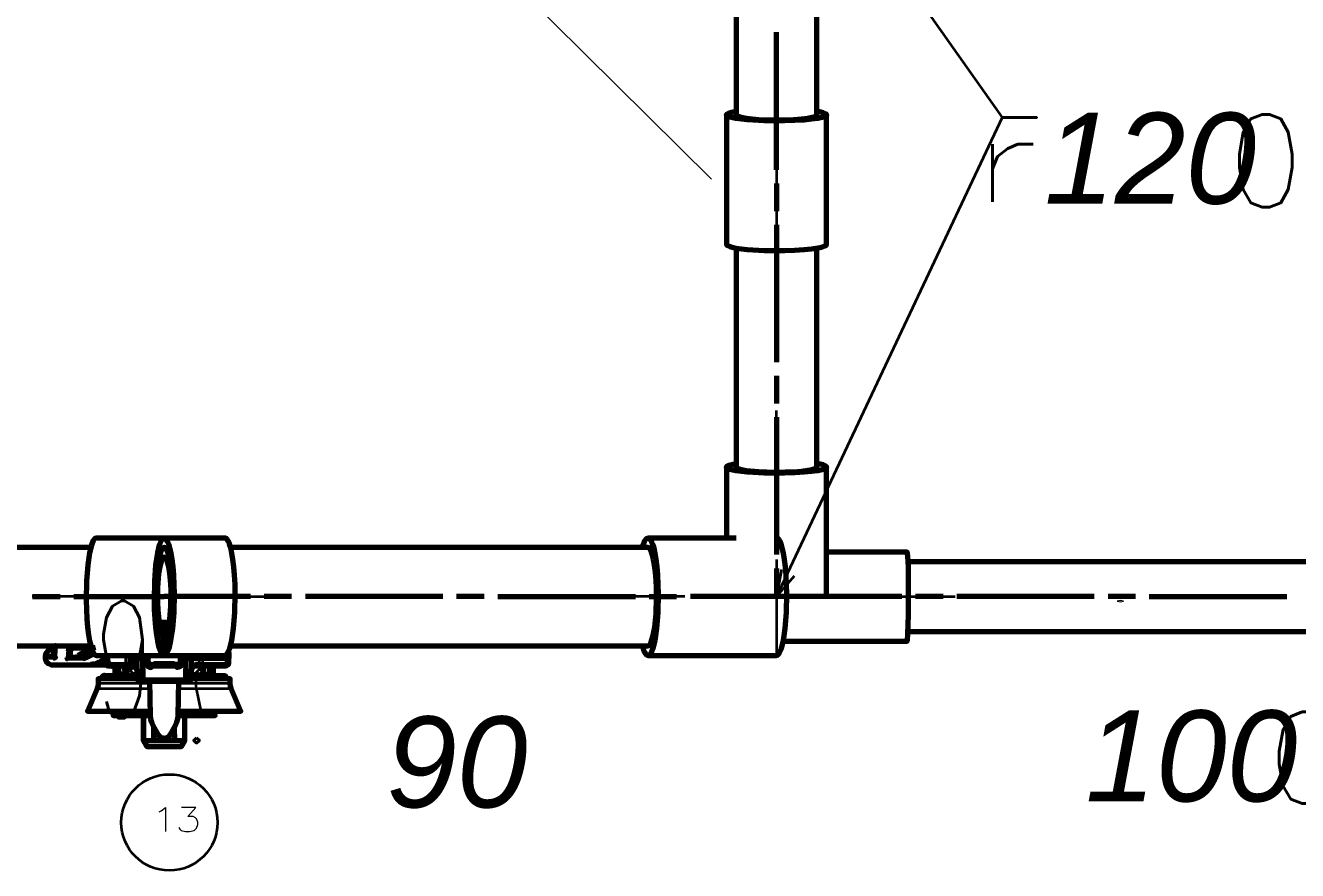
# Model space of a CAD drawing. Extents: x 0 to 174, y 0 to 33.
# Drawn here: x 44.47 to 48.113, y 8.134 to 10.555 of the extents above; entities that cross this region are included whole.
import ezdxf
from ezdxf.enums import TextEntityAlignment as Align

# ---------------------------------------------------------------- set-up
doc = ezdxf.new("R2010")
doc.units = 0
doc.layers.add('PDF2_문자', color=7, linetype='Continuous')
doc.layers.add('PDF2_형상', color=157, linetype='Continuous', true_color=0x405f80)
doc.layers.add('YOLO_TEXT', color=3, linetype='Continuous', true_color=0x008230)
doc.styles.add('OCR_LATIN', font='txt.shx')
doc.styles.add('PDF LucidaHandwriting Italic', font='ariali.ttf')

msp = doc.modelspace()

# ---------------------------------------------------------------- linework, layer by layer
at = {"layer": 'PDF2_형상', "color": 18, "lineweight": 35, "true_color": 0x260000}
for points in [[(46.6208, 13.4225), (47.2274, 12.4829), (47.3257, 12.4829), (47.2274, 12.4829), (46.6208, 11.2068), (47.2671, 10.2914), (47.3656, 10.2914), (47.2671, 10.2914), (46.6208, 8.9185)], [(46.6208, 10.1414), (46.6208, 10.5351)], [(46.6208, 10.1918), (46.6208, 10.4613)], [(46.6208, 10.1524), (46.6208, 10.0736)], [(46.6208, 10.1019), (46.6208, 10.0233)], [(46.6208, 10.0343), (46.6208, 9.7647)], [(46.6208, 9.9839), (46.6208, 9.5901)], [(46.6208, 9.5508), (46.6208, 9.4721)], [(46.6208, 9.1828), (46.6208, 9.4522)], [(46.6208, 9.4328), (46.6208, 9.039)], [(46.6208, 9.1433), (46.6208, 9.0646)], [(46.6208, 9.0253), (46.6208, 8.7557)], [(46.6208, 8.9996), (46.6208, 8.921)], [(46.6347, 8.996), (46.6208, 8.9185), (46.6717, 8.9786)], [(44.6913, 8.9185), (44.489, 8.9185)], [(44.4903, 8.9185), (44.569, 8.9185)], [(44.6083, 8.9185), (45.0021, 8.9185)], [(44.8754, 8.9185), (44.6826, 8.9185)], [(45.114, 8.9185), (44.6919, 8.9185)], [(44.7307, 8.9185), (44.8093, 8.9185)], [(44.8488, 8.9185), (45.051, 8.9185)], [(44.9935, 8.9185), (44.9147, 8.9185)], [(45.0283, 8.9185), (45.0418, 8.9185)], [(45.0329, 8.9185), (45.2257, 8.9185)], [(45.2321, 8.9185), (45.1535, 8.9185)], [(45.6653, 8.9185), (45.2715, 8.9185)], [(45.7833, 8.9185), (45.7046, 8.9185)], [(45.8226, 8.9185), (46.2164, 8.9185)], [(46.3579, 8.9185), (46.0681, 8.9185)], [(46.2558, 8.9185), (46.3344, 8.9185)], [(46.3739, 8.9185), (46.796, 8.9185)], [(46.476, 8.9185), (46.3972, 8.9185)], [(46.7289, 8.9185), (46.4831, 8.9185)], [(46.5464, 8.9185), (46.4853, 8.9185)], [(46.5154, 8.9185), (46.8053, 8.9185)], [(46.9794, 8.9185), (46.5857, 8.9185)], [(46.8469, 8.9185), (46.7683, 8.9185)], [(46.8864, 8.9185), (47.1322, 8.9185)], [(47.0975, 8.9185), (47.0188, 8.9185)], [(47.5306, 8.9185), (47.1369, 8.9185)], [(47.6487, 8.9185), (47.57, 8.9185)], [(47.6881, 8.9185), (48.0818, 8.9185)], [(46.6208, 8.8815), (46.6208, 8.7625)]]:
    msp.add_lwpolyline(points, dxfattribs=at)
at = {"layer": 'PDF2_형상', "color": 7, "lineweight": 13}
msp.add_lwpolyline([(45.3439, 11.1956), (46.434, 10.1144)], dxfattribs=at)
at = {"layer": 'PDF2_형상', "lineweight": 70}
for points in [[(46.5053, 11.0076), (46.5053, 10.2986), (46.5054, 10.2979), (46.5057, 10.2972), (46.5074, 10.2958), (46.5151, 10.2928), (46.534, 10.2892), (46.5687, 10.2858), (46.6181, 10.2843), (46.645, 10.2846), (46.6706, 10.2857), (46.6924, 10.2874), (46.7106, 10.2896), (46.7225, 10.2918), (46.731, 10.2943), (46.7346, 10.2961), (46.7363, 10.2986), (46.7363, 11.0076)], [(46.4776, 10.2986), (46.4776, 9.9275), (46.4778, 9.9268), (46.4782, 9.926), (46.4797, 9.9244), (46.4869, 9.9211), (46.5043, 9.9171), (46.5368, 9.9131), (46.5857, 9.9103), (46.6446, 9.91), (46.6733, 9.911), (46.6999, 9.9126), (46.7211, 9.9149), (46.7387, 9.9174), (46.7501, 9.9199), (46.7582, 9.9225), (46.7619, 9.9246), (46.7633, 9.926), (46.7639, 9.9275), (46.7639, 10.2986), (46.7633, 10.2971), (46.7619, 10.2957), (46.7582, 10.2936), (46.7501, 10.291), (46.7387, 10.2885), (46.721, 10.286), (46.6997, 10.2837), (46.6732, 10.2821), (46.6444, 10.2811), (46.5856, 10.2814), (46.5367, 10.2842), (46.5043, 10.2883), (46.4869, 10.2924), (46.4797, 10.2957), (46.4782, 10.2971), (46.4778, 10.2979), (46.4776, 10.2986), (46.4778, 10.2993), (46.4782, 10.3001), (46.4801, 10.3018), (46.4843, 10.3039), (46.4931, 10.3067), (46.5053, 10.309)], [(46.7639, 10.2986), (46.7637, 10.2993), (46.7633, 10.3), (46.7618, 10.3015), (46.7546, 10.3049), (46.7372, 10.3089), (46.7363, 10.309)], [(46.5053, 9.9169), (46.5053, 9.2896), (46.5054, 9.2889), (46.5057, 9.2882), (46.5074, 9.2868), (46.5151, 9.2837), (46.534, 9.28), (46.5687, 9.2767), (46.6181, 9.2751), (46.645, 9.2756), (46.6706, 9.2765), (46.6924, 9.2783), (46.7106, 9.2806), (46.7225, 9.2828), (46.731, 9.2853), (46.7346, 9.2871), (46.7363, 9.2896), (46.7363, 9.9169)], [(46.7639, 8.9185), (46.7639, 9.2896), (46.7633, 9.2881), (46.7619, 9.2867), (46.7582, 9.2846), (46.7501, 9.2819), (46.7387, 9.2794), (46.721, 9.2768), (46.6997, 9.2747), (46.6732, 9.2731), (46.6444, 9.2721), (46.5856, 9.2724), (46.5367, 9.2751), (46.5043, 9.2792), (46.4869, 9.2832), (46.4797, 9.2867), (46.4782, 9.2881), (46.4778, 9.2889), (46.4776, 9.2896), (46.4778, 9.2903), (46.4782, 9.291), (46.4801, 9.2928), (46.4843, 9.2949), (46.4931, 9.2975), (46.5053, 9.3)], [(46.4776, 9.2896), (46.4776, 9.0865)], [(46.7639, 9.2896), (46.7637, 9.2903), (46.7633, 9.291), (46.7618, 9.2925), (46.7546, 9.2958), (46.7372, 9.2999), (46.7363, 9.3)], [(44.9053, 8.7503), (45.0411, 8.7503), (45.0432, 8.7507), (45.0454, 8.7521), (45.0499, 8.7579), (45.0551, 8.7704), (45.0607, 8.7926), (45.0658, 8.8269), (45.0694, 8.8729), (45.0706, 8.9263), (45.07, 8.9536), (45.0686, 8.9799), (45.0665, 9.0038), (45.0639, 9.0254), (45.061, 9.0431), (45.0576, 9.0579), (45.0544, 9.0685), (45.0511, 9.0768), (45.0482, 9.0817), (45.0457, 9.0846), (45.0435, 9.0861), (45.0411, 9.0865), (44.8672, 9.0865), (44.6728, 9.0865), (44.6708, 9.0861), (44.6686, 9.0849), (44.6642, 9.0789), (44.659, 9.0663), (44.6535, 9.0438), (44.6483, 9.0092), (44.6449, 8.9626), (44.6439, 8.9087), (44.6446, 8.8814), (44.646, 8.855), (44.6481, 8.8312), (44.6507, 8.8096), (44.6536, 8.7922), (44.6569, 8.7775), (44.6601, 8.7672), (44.6635, 8.7593), (44.6662, 8.7547), (44.6687, 8.7519), (44.6728, 8.7503), (44.829, 8.7503)], [(46.2364, 9.059), (46.2386, 9.0665), (46.2438, 9.079), (46.2483, 9.0849), (46.2504, 9.0861), (46.2525, 9.0865), (46.2536, 9.0864), (46.2547, 9.0861), (46.2569, 9.0846), (46.2596, 9.0817), (46.2624, 9.0768), (46.2658, 9.0685), (46.2689, 9.0579), (46.2722, 9.0431), (46.2751, 9.0254), (46.2779, 9.0038), (46.2799, 8.9799), (46.2812, 8.9536), (46.2819, 8.9263), (46.2808, 8.8729), (46.2772, 8.8269), (46.2721, 8.7926), (46.2665, 8.7704), (46.2613, 8.7579), (46.2568, 8.7521), (46.2546, 8.7507), (46.2525, 8.7503), (46.6208, 8.7503), (46.6229, 8.7507), (46.625, 8.7521), (46.6296, 8.7579), (46.6347, 8.7704), (46.6403, 8.7926), (46.6454, 8.8269), (46.649, 8.8729), (46.6501, 8.9263), (46.6496, 8.9536), (46.6482, 8.9799), (46.6461, 9.0038), (46.6435, 9.0254), (46.6406, 9.0431), (46.6372, 9.0579), (46.634, 9.0685), (46.6307, 9.0768), (46.6278, 9.0817), (46.6253, 9.0846), (46.6231, 9.0861), (46.6208, 9.0865)], [(46.5053, 9.0865), (46.2525, 9.0865)], [(44.6569, 9.059), (43.4582, 9.059), (43.4572, 9.0589), (43.4553, 9.0581), (43.4532, 9.0561), (43.4489, 9.0485), (43.444, 9.0326), (43.4392, 9.0057), (43.4353, 8.9665), (43.4339, 8.9183), (43.4343, 8.8931), (43.4354, 8.8687), (43.4372, 8.8467), (43.4397, 8.8268), (43.4425, 8.8111), (43.4456, 8.7982), (43.4485, 8.7896), (43.4514, 8.7833), (43.4539, 8.78), (43.456, 8.7783), (43.4582, 8.7778), (44.6569, 8.7778)], [(45.0574, 8.7778), (46.2525, 8.7778), (46.2535, 8.7779), (46.2554, 8.7788), (46.2575, 8.7807), (46.2618, 8.7883), (46.2668, 8.8039), (46.2717, 8.8307), (46.2756, 8.8693), (46.2771, 8.9171), (46.2768, 8.9421), (46.2757, 8.9664), (46.2739, 8.9885), (46.2714, 9.0086), (46.2688, 9.0243), (46.2656, 9.0375), (46.2626, 9.0464), (46.2596, 9.0531), (46.2571, 9.0565), (46.2549, 9.0583), (46.2525, 9.059), (45.0574, 9.059)], [(46.64, 8.7914), (46.9944, 8.7914), (46.9946, 8.7914), (46.9947, 8.7914), (46.9949, 8.7917), (46.9956, 8.7939), (46.9971, 8.8111), (46.999, 8.8669), (46.999, 8.9622), (46.9981, 9.0043), (46.9965, 9.0335), (46.9956, 9.0425), (46.9944, 9.0456), (46.7639, 9.0456)], [(46.9975, 8.8189), (48.4213, 8.8189), (48.4214, 8.8189), (48.4214, 8.819), (48.4217, 8.8197), (48.4224, 8.8232), (48.4239, 8.8482), (48.425, 8.9167), (48.4247, 8.9604), (48.4236, 8.9958), (48.4225, 9.0122), (48.4213, 9.0179), (46.9975, 9.0179)], [(44.7008, 8.7225), (44.5468, 8.7225), (44.5449, 8.7226), (44.5358, 8.7258), (44.5294, 8.7329), (44.5271, 8.7422), (44.5271, 8.7478), (44.5293, 8.7567), (44.5356, 8.7639), (44.5554, 8.7778)], [(44.5276, 8.7513), (44.5274, 8.7478), (44.5275, 8.7479), (44.5275, 8.7482), (44.5279, 8.7485), (44.5288, 8.7487), (44.5314, 8.7492), (44.5315, 8.7506)], [(44.5274, 8.7478), (44.5275, 8.7429), (44.5275, 8.7426)], [(44.5281, 8.7421), (44.5281, 8.7422), (44.5294, 8.7451), (44.5319, 8.7461), (44.5314, 8.7461)], [(44.5281, 8.7422), (44.53, 8.7421), (44.5308, 8.7453), (44.5315, 8.746), (44.5318, 8.7461), (44.5319, 8.7461)], [(44.5571, 8.7785), (44.5569, 8.7785), (44.5565, 8.7782), (44.5486, 8.7728)], [(44.5497, 8.7421), (44.5542, 8.7435), (44.5569, 8.7471), (44.5575, 8.7493)], [(44.5554, 8.7756), (44.5564, 8.7779)], [(44.5575, 8.7767), (44.5558, 8.7753)], [(44.56, 8.7775), (44.5575, 8.7767), (44.5572, 8.7775), (44.5574, 8.7778), (44.5575, 8.7782)], [(44.5936, 8.7386), (44.5911, 8.7394), (44.5897, 8.7415), (44.5896, 8.7429)], [(44.5936, 8.7628), (44.5942, 8.7685)], [(44.595, 8.7778), (44.5947, 8.7743), (44.5947, 8.7742), (44.5947, 8.7739)], [(44.6004, 8.7722), (44.5967, 8.7722), (44.5958, 8.7724), (44.5954, 8.7728), (44.595, 8.7732), (44.5947, 8.7738), (44.5947, 8.7744)], [(44.6603, 8.7667), (44.6221, 8.746), (44.6175, 8.7443), (44.6128, 8.7436), (44.5979, 8.7436), (44.5983, 8.7485), (44.6, 8.7672)], [(44.6582, 8.7732), (44.6178, 8.7732), (44.6004, 8.7732), (44.6008, 8.7778)], [(44.671, 8.7725), (44.6511, 8.7672), (44.6197, 8.7503)], [(44.6622, 8.7619), (44.63, 8.7453)], [(44.6664, 8.7544), (44.644, 8.7429), (44.631, 8.7435)], [(44.644, 8.7429), (44.6394, 8.7411), (44.6347, 8.7406)], [(44.6985, 8.7503), (44.6986, 8.7278), (44.6997, 8.7239), (44.7026, 8.721), (44.7065, 8.72), (44.7074, 8.72), (44.7085, 8.72), (44.7578, 8.72), (44.7707, 8.72)], [(44.7689, 8.7503), (44.7693, 8.7278), (44.7696, 8.7256), (44.7722, 8.7215), (44.7767, 8.72)], [(44.7854, 8.7174), (44.785, 8.7412), (44.7804, 8.7503)], [(44.7853, 8.7503), (44.785, 8.7412), (44.7861, 8.7412)], [(44.8161, 8.7511), (44.8136, 8.7456), (44.8131, 8.7412), (44.809, 8.7412), (44.8019, 8.7412), (44.7897, 8.7412), (44.7885, 8.7412), (44.7886, 8.7503)], [(44.821, 8.7414), (44.8222, 8.7461), (44.8297, 8.7503), (44.9046, 8.7503), (44.9092, 8.749), (44.9135, 8.7414)], [(44.9458, 8.7412), (44.9446, 8.7412), (44.9324, 8.7412), (44.9253, 8.7412), (44.9213, 8.7412), (44.9207, 8.7457), (44.9185, 8.7506)], [(44.9365, 8.6767), (44.9401, 8.6778), (44.9426, 8.6806), (44.9436, 8.6844), (44.9449, 8.6844), (44.9458, 8.7412), (44.9457, 8.7503)], [(44.9769, 8.7278), (44.9769, 8.72), (45.0447, 8.72), (45.0518, 8.7244), (45.0526, 8.7279), (45.0526, 8.7412), (45.0526, 8.7635)], [(45.0503, 8.7425), (45.0503, 8.7426), (45.0503, 8.7581), (45.0524, 8.7581), (45.0526, 8.7581), (45.0526, 8.7457), (45.0526, 8.7418)], [(46.2364, 8.7779), (46.2396, 8.7675), (46.2429, 8.7596), (46.2457, 8.7549), (46.2482, 8.7521), (46.2504, 8.7507), (46.2525, 8.7503)], [(44.5468, 8.7235), (44.6583, 8.7235), (44.6631, 8.724), (44.6674, 8.7257)], [(44.6583, 8.7254), (44.6625, 8.726), (44.6665, 8.7275)], [(44.6585, 8.7228), (44.6631, 8.7233), (44.6676, 8.725)], [(44.6699, 8.7242), (44.6687, 8.725), (44.6682, 8.7251), (44.6676, 8.725), (44.6808, 8.7319)], [(44.7875, 8.6911), (44.7308, 8.6915), (44.6971, 8.6922), (44.6951, 8.6924), (44.695, 8.6924), (44.6949, 8.6925), (44.7219, 8.6925), (44.7239, 8.6928), (44.7247, 8.6932), (44.7254, 8.6939), (44.7261, 8.6946), (44.7265, 8.6954), (44.7268, 8.6964), (44.7269, 8.6974), (44.7269, 8.7151), (44.7264, 8.7178), (44.7251, 8.72)], [(44.6986, 8.7278), (44.7076, 8.7278), (44.7085, 8.7278), (44.7085, 8.72)], [(44.6989, 8.7278), (44.7, 8.7235), (44.7035, 8.7206)], [(44.7272, 8.7196), (44.7271, 8.716), (44.7271, 8.7154), (44.7271, 8.7153)], [(44.7583, 8.7037), (44.7562, 8.7069), (44.7554, 8.7108)], [(44.7578, 8.7278), (44.7578, 8.72)], [(44.7669, 8.7278), (44.7676, 8.7247), (44.7692, 8.7222), (44.7717, 8.7206), (44.7744, 8.72), (44.7767, 8.72), (44.7833, 8.72), (44.7796, 8.721), (44.7769, 8.7239), (44.7758, 8.7278)], [(44.784, 8.7175), (44.7858, 8.7138)], [(44.7854, 8.7172), (44.786, 8.7138), (44.7869, 8.7118)], [(44.7865, 8.7154), (44.7883, 8.7097), (44.789, 8.704)], [(44.7885, 8.7412), (44.7894, 8.6844), (44.7906, 8.6806), (44.7933, 8.6778), (44.7972, 8.6767), (44.7978, 8.6767), (44.8097, 8.6767), (44.9246, 8.6767), (44.9365, 8.6767), (44.9371, 8.6767), (44.94, 8.6772), (44.9425, 8.6789), (44.9443, 8.6814), (44.9449, 8.6844)], [(44.8131, 8.7412), (44.8203, 8.7414), (44.8208, 8.7414), (44.8208, 8.7326), (44.8199, 8.7326), (44.8131, 8.7328), (44.8136, 8.7283), (44.8153, 8.7243), (44.8181, 8.7207), (44.8217, 8.7181), (44.8256, 8.7165), (44.8297, 8.716), (44.8297, 8.7237)], [(44.821, 8.7326), (44.8251, 8.7251), (44.8297, 8.7237), (44.8374, 8.7237), (44.8376, 8.7237), (44.8967, 8.7237), (44.8969, 8.7237)], [(44.9135, 8.7326), (44.914, 8.7326), (44.9213, 8.7328), (44.9207, 8.7285), (44.9192, 8.7246), (44.9165, 8.721), (44.9131, 8.7183), (44.9089, 8.7165), (44.9046, 8.716), (44.9046, 8.7237), (44.8969, 8.7237), (44.896, 8.7246), (44.8958, 8.7262), (44.8385, 8.7262), (44.8383, 8.7246), (44.8374, 8.7237)], [(44.8383, 8.7246), (44.8383, 8.7244), (44.8382, 8.7239), (44.8376, 8.7237)], [(44.9046, 8.7237), (44.9121, 8.7279), (44.9135, 8.7326), (44.9135, 8.7414), (44.9144, 8.7414), (44.9213, 8.7412)], [(44.9453, 8.704), (44.946, 8.7097), (44.9478, 8.7154)], [(44.9454, 8.7069), (44.9469, 8.7111)], [(44.9474, 8.7118), (44.9504, 8.7174)], [(45.0526, 8.7412), (45.0447, 8.7412), (44.9771, 8.7412), (44.9679, 8.7412), (44.9483, 8.7412)], [(44.9588, 8.7278), (44.9582, 8.7247), (44.9565, 8.7222), (44.9542, 8.7206), (44.9514, 8.72), (44.9603, 8.72), (44.9769, 8.72)], [(44.9676, 8.7278), (44.9667, 8.7239), (44.9639, 8.721), (44.9603, 8.72)], [(45.0074, 8.72), (45.0074, 8.6974), (45.0075, 8.6964), (45.0078, 8.6954), (45.0082, 8.6946), (45.0089, 8.6939), (45.0096, 8.6932), (45.0114, 8.6925), (45.0124, 8.6925), (45.0394, 8.6925), (45.0418, 8.6918), (45.0436, 8.69), (45.0443, 8.6875)], [(44.7893, 8.6832), (44.6786, 8.6832), (44.6786, 8.6707), (44.6781, 8.6647), (44.6754, 8.6553), (44.6479, 8.5903), (44.8268, 8.5903)], [(44.69, 8.6875), (44.6907, 8.69), (44.6925, 8.6918), (44.6949, 8.6925), (44.694, 8.6924), (44.691, 8.6906), (44.69, 8.6875), (44.69, 8.6832)], [(44.765, 8.6935), (44.7686, 8.6922), (44.7725, 8.6918), (44.7704, 8.6922), (44.7685, 8.6936), (44.7675, 8.694), (44.7668, 8.694), (44.765, 8.6935), (44.7583, 8.6968), (44.74, 8.6968), (44.74, 8.6918), (44.7332, 8.6918)], [(44.7722, 8.6918), (44.7725, 8.6918), (44.74, 8.6918)], [(44.769, 8.6939), (44.7708, 8.6926), (44.7732, 8.6922), (44.7788, 8.6922)], [(44.7907, 8.6844), (44.7912, 8.6814), (44.7928, 8.6789), (44.795, 8.6772), (44.7978, 8.6767)], [(44.8253, 8.6767), (44.8271, 8.5776)], [(44.8269, 8.5776), (44.8281, 8.5679), (44.8307, 8.5585), (44.8347, 8.5497), (44.8504, 8.5226), (44.8571, 8.5157), (44.8663, 8.5129), (44.8756, 8.5149), (44.8829, 8.521), (44.8839, 8.5226), (44.8996, 8.5497), (44.9038, 8.5585), (44.9062, 8.5681), (44.9074, 8.5776), (44.909, 8.6767)], [(44.9075, 8.5903), (44.9724, 8.5903), (45.0864, 8.5903), (45.0589, 8.6553), (45.0569, 8.661), (45.0557, 8.6707), (45.0557, 8.6832), (44.9576, 8.6832), (44.944, 8.6832)], [(44.9371, 8.6768), (44.9386, 8.6768)], [(44.9508, 8.6911), (45.0186, 8.6917), (45.0371, 8.6922), (45.0392, 8.6924), (45.0393, 8.6924), (45.0394, 8.6925), (45.0428, 8.6911), (45.0442, 8.6886), (45.0443, 8.6875), (45.0443, 8.6832)], [(44.9557, 8.6922), (44.9608, 8.6922), (44.9611, 8.6922), (44.9624, 8.6924), (44.9644, 8.6932), (44.9653, 8.6939), (44.9649, 8.6942), (44.9557, 8.6982)], [(44.9693, 8.6935), (44.9657, 8.6922), (44.9618, 8.6918), (44.9639, 8.6922), (44.9658, 8.6936), (44.9668, 8.694), (44.9675, 8.694), (44.9693, 8.6935), (44.976, 8.6968), (44.9943, 8.6968), (44.9943, 8.6918), (45.0011, 8.6918)], [(44.9621, 8.6918), (44.9618, 8.6918), (44.9943, 8.6918)], [(45.005, 8.6968), (45.0064, 8.6969), (45.0065, 8.6969)], [(45.0085, 8.6919), (45.0114, 8.6919), (45.0115, 8.6919)], [(45.0439, 8.6883), (45.0435, 8.6903)], [(44.7278, 8.5903), (44.7215, 8.5782), (44.8269, 8.5782)], [(44.9262, 8.5057), (44.8081, 8.5057), (44.8081, 8.5782), (44.8081, 8.5057), (44.8179, 8.4888), (44.9164, 8.4888), (44.9262, 8.5057), (44.9262, 8.5783)], [(44.9074, 8.5782), (44.9369, 8.5782), (45.0128, 8.5782), (45.0065, 8.5903)], [(44.8387, 8.5428), (44.8372, 8.5058), (44.8375, 8.5253), (44.8376, 8.5447)], [(44.8956, 8.5428), (44.8971, 8.5058), (44.8968, 8.5253), (44.8967, 8.5447)]]:
    msp.add_lwpolyline(points, dxfattribs=at)
at = {"layer": 'PDF2_형상', "color": 1, "lineweight": 70}
for points in [[(46.6208, 10.1414), (46.6208, 10.5351)], [(46.6208, 10.1019), (46.6208, 10.0232)], [(46.6208, 9.9839), (46.6208, 9.5901)], [(46.6208, 9.5508), (46.6208, 9.4721)], [(46.6208, 9.4328), (46.6208, 9.039)], [(46.6208, 8.9996), (46.6208, 8.9185), (46.3739, 8.9185)], [(45.114, 8.9185), (44.8672, 8.9185)], [(45.2322, 8.9185), (45.1535, 8.9185)], [(45.6653, 8.9185), (45.2715, 8.9185)], [(45.7833, 8.9185), (45.7046, 8.9185)], [(45.8226, 8.9185), (46.2164, 8.9185)], [(46.2558, 8.9185), (46.3346, 8.9185)]]:
    msp.add_lwpolyline(points, dxfattribs=at)
at = {"layer": 'PDF2_형상', "lineweight": 70}
for points in [[(44.8672, 8.7503), (44.8693, 8.7507), (44.8714, 8.7521), (44.876, 8.7579), (44.8811, 8.7704), (44.8867, 8.7926), (44.8918, 8.8269), (44.8954, 8.8729), (44.8965, 8.9263), (44.896, 8.9536), (44.8946, 8.9799), (44.8925, 9.0038), (44.8899, 9.0254), (44.8869, 9.0431), (44.8836, 9.0579), (44.8804, 9.0685), (44.8771, 9.0768), (44.8742, 9.0817), (44.8717, 9.0846), (44.8694, 9.0861), (44.8672, 9.0865), (44.8651, 9.0861), (44.8629, 9.0849), (44.8585, 9.0789), (44.8533, 9.0663), (44.8478, 9.0438), (44.8428, 9.0092), (44.8392, 8.9626), (44.8382, 8.9087), (44.8389, 8.8814), (44.8403, 8.855), (44.8424, 8.8312), (44.845, 8.8096), (44.8479, 8.7922), (44.8513, 8.7775), (44.8544, 8.7672), (44.8578, 8.7593), (44.8606, 8.7547), (44.8631, 8.7519)], [(44.8672, 8.7778), (44.8681, 8.7779), (44.87, 8.7788), (44.8721, 8.7807), (44.8765, 8.7883), (44.8814, 8.8039), (44.8864, 8.8307), (44.8901, 8.8693), (44.8918, 8.9171), (44.8914, 8.9421), (44.8903, 8.9664), (44.8885, 8.9885), (44.886, 9.0086), (44.8833, 9.0243), (44.8803, 9.0375), (44.8774, 9.0464), (44.8743, 9.0531), (44.8718, 9.0565), (44.8696, 9.0583), (44.8672, 9.059), (44.8663, 9.0589), (44.8643, 9.0581), (44.8622, 9.0561), (44.8579, 9.0485), (44.8531, 9.0326), (44.8482, 9.0057), (44.8443, 8.9665), (44.8429, 8.9183), (44.8433, 8.8931), (44.8444, 8.8687), (44.8462, 8.8467), (44.8488, 8.8268), (44.8515, 8.8111), (44.8546, 8.7982), (44.8574, 8.7896), (44.8604, 8.7833), (44.8629, 8.78), (44.865, 8.7783)], [(44.8672, 9.059), (44.8663, 9.0589), (44.8643, 9.0581), (44.8622, 9.0561), (44.8579, 9.0485), (44.8531, 9.0326), (44.8482, 9.0057), (44.8443, 8.9665), (44.8429, 8.9183), (44.8433, 8.8931), (44.8444, 8.8687), (44.8462, 8.8467), (44.8488, 8.8268), (44.8515, 8.8111), (44.8546, 8.7982), (44.8574, 8.7896), (44.8604, 8.7833), (44.8629, 8.78), (44.865, 8.7783), (44.8672, 8.7778), (44.8681, 8.7779), (44.87, 8.7788), (44.8721, 8.7807), (44.8765, 8.7883), (44.8814, 8.8039), (44.8864, 8.8307), (44.8901, 8.8693), (44.8918, 8.9171), (44.8914, 8.9421), (44.8903, 8.9664), (44.8885, 8.9885), (44.886, 9.0086), (44.8833, 9.0243), (44.8803, 9.0375), (44.8774, 9.0464), (44.8743, 9.0531), (44.8718, 9.0565), (44.8696, 9.0583)], [(44.8672, 8.8054), (44.8651, 8.806), (44.8631, 8.8079), (44.8608, 8.8117), (44.8579, 8.8188), (44.8553, 8.8285), (44.8526, 8.8426), (44.8506, 8.8596), (44.8489, 8.8799), (44.8479, 8.9017), (44.8482, 8.9461), (44.8513, 8.9835), (44.8554, 9.0089), (44.8599, 9.0232), (44.8636, 9.0296), (44.8654, 9.031), (44.8663, 9.0314), (44.8672, 9.0314), (44.8663, 9.0314), (44.8654, 9.031), (44.8636, 9.0296), (44.8599, 9.0232), (44.8554, 9.0089), (44.8513, 8.9835), (44.8482, 8.9461), (44.8479, 8.9017), (44.8489, 8.8799), (44.8506, 8.8596), (44.8526, 8.8426), (44.8553, 8.8285), (44.8579, 8.8188), (44.8608, 8.8117), (44.8631, 8.8079), (44.8651, 8.806)], [(44.8672, 9.0314), (44.8694, 9.0307), (44.8715, 9.0286), (44.8739, 9.0247), (44.8768, 9.0172), (44.8793, 9.0074), (44.8821, 8.9929), (44.8842, 8.976), (44.8858, 8.9557), (44.8868, 8.9339), (44.8863, 8.8899), (44.8833, 8.8529), (44.879, 8.8278), (44.8746, 8.8136), (44.8707, 8.8072), (44.8689, 8.8058), (44.8681, 8.8056), (44.8672, 8.8054), (44.8681, 8.8056), (44.8689, 8.8058), (44.8707, 8.8072), (44.8746, 8.8136), (44.879, 8.8278), (44.8833, 8.8529), (44.8863, 8.8899), (44.8868, 8.9339), (44.8858, 8.9557), (44.8842, 8.976), (44.8821, 8.9929), (44.8793, 9.0074), (44.8768, 9.0172), (44.8739, 9.0247), (44.8715, 9.0286), (44.8694, 9.0307)], [(44.5508, 8.7694), (44.5493, 8.7506), (44.5531, 8.7501), (44.5532, 8.7501), (44.5554, 8.7756)], [(44.6699, 8.7242), (44.6642, 8.7231), (44.6585, 8.7228), (44.6642, 8.7231)]]:
    msp.add_lwpolyline(points, close=True, dxfattribs=at)
at = {"layer": 'PDF2_형상', "color": 3, "lineweight": 70}
for points in [[(44.4903, 8.9185), (44.569, 8.9185)], [(44.6083, 8.9185), (44.8672, 8.9185)], [(46.9794, 8.9185), (46.6208, 8.9185)], [(47.0975, 8.9185), (47.0188, 8.9185)], [(47.5306, 8.9185), (47.1369, 8.9185)], [(47.6487, 8.9185), (47.57, 8.9185)], [(47.6881, 8.9185), (48.0818, 8.9185)]]:
    msp.add_lwpolyline(points, dxfattribs=at)
at = {"layer": 'PDF2_형상', "color": 165, "lineweight": 70, "true_color": 0x5267a5}
msp.add_lwpolyline([(44.8672, 8.7503), (44.8672, 8.8519)], dxfattribs=at)
at = {"layer": 'PDF2_형상', "lineweight": 35}
for points in [[(44.5314, 8.7492), (44.5314, 8.7467), (44.53, 8.7462), (44.5286, 8.7454), (44.5278, 8.7442), (44.5275, 8.7426), (44.5279, 8.7422), (44.5271, 8.7422)], [(44.5271, 8.7478), (44.5274, 8.7478)], [(44.5315, 8.7506), (44.5276, 8.7513), (44.5294, 8.7564), (44.5357, 8.7636), (44.5486, 8.7728), (44.5508, 8.7694), (44.5379, 8.7604), (44.5357, 8.7636), (44.5356, 8.7639)], [(44.5318, 8.7461), (44.5299, 8.7457), (44.5285, 8.7442), (44.5279, 8.7422), (44.5281, 8.7421), (44.5306, 8.7329), (44.5372, 8.7261), (44.5464, 8.7235), (44.5468, 8.7235)], [(44.5468, 8.7254), (44.54, 8.7269), (44.5328, 8.7331), (44.53, 8.7421), (44.5497, 8.7421), (44.5497, 8.7461), (44.5521, 8.7469), (44.5533, 8.7485), (44.5536, 8.7497), (44.5575, 8.7493), (44.56, 8.7775), (44.5606, 8.7778)], [(44.5531, 8.7501), (44.5526, 8.7487), (44.5518, 8.7476), (44.5506, 8.7468), (44.5493, 8.7467), (44.5497, 8.7461), (44.5319, 8.7461), (44.5318, 8.7461), (44.5314, 8.7467), (44.5493, 8.7467), (44.5493, 8.7506), (44.5315, 8.7506), (44.5322, 8.7529), (44.5379, 8.7604)], [(44.5493, 8.7467), (44.5507, 8.7468), (44.5519, 8.7476), (44.5528, 8.7487), (44.5532, 8.7501), (44.5536, 8.7497), (44.5558, 8.7753), (44.5554, 8.7756)], [(44.5947, 8.7778), (44.5915, 8.7428), (44.5914, 8.7428), (44.5896, 8.7429), (44.5926, 8.7778)], [(44.6347, 8.7406), (44.6347, 8.7386), (44.5936, 8.7386), (44.5936, 8.7406), (44.5925, 8.7408), (44.5918, 8.7417), (44.5915, 8.7428), (44.5919, 8.7433), (44.5939, 8.7432), (44.6217, 8.7432), (44.626, 8.7437), (44.63, 8.7453), (44.631, 8.7435), (44.6631, 8.7601)], [(44.5919, 8.7428), (44.5919, 8.7431), (44.5919, 8.7433), (44.5936, 8.7628), (44.5943, 8.7626), (44.5957, 8.7626), (44.5961, 8.7668), (44.5949, 8.7672), (44.5944, 8.7676), (44.5942, 8.7681), (44.5942, 8.7685), (44.5947, 8.7744), (44.5947, 8.7743)], [(44.5996, 8.7626), (44.5957, 8.7626), (44.5939, 8.7432), (44.5939, 8.7412), (44.6217, 8.7412), (44.6347, 8.7406), (44.5936, 8.7406), (44.5939, 8.7412), (44.5926, 8.7417), (44.5922, 8.7422), (44.5919, 8.7428), (44.5939, 8.7432)], [(44.5999, 8.7668), (44.5961, 8.7668), (44.5967, 8.7722)], [(44.6128, 8.7436), (44.6128, 8.7437), (44.6128, 8.7486), (44.5983, 8.7485)], [(44.6511, 8.7732), (44.6511, 8.7724), (44.6511, 8.7672), (44.6, 8.7672)], [(44.6221, 8.746), (44.6197, 8.7503), (44.6164, 8.749), (44.6128, 8.7486)], [(44.6178, 8.7732), (44.6182, 8.7778)], [(44.6217, 8.7432), (44.6217, 8.7412), (44.6264, 8.7418), (44.631, 8.7435)], [(44.6676, 8.7529), (44.6449, 8.7411), (44.644, 8.7429)], [(44.6619, 8.7626), (44.6526, 8.7626)], [(44.6633, 8.7626), (44.6643, 8.7608)], [(44.6674, 8.7257), (44.6665, 8.7275), (44.6985, 8.7442)], [(44.7083, 8.7503), (44.7085, 8.7278), (44.7578, 8.7278), (44.7575, 8.7503)], [(44.7667, 8.7503), (44.7669, 8.7278), (44.7693, 8.7278), (44.7758, 8.7278), (44.7779, 8.7274), (44.7799, 8.726), (44.7835, 8.721), (44.7854, 8.7172)], [(44.7854, 8.7174), (44.7865, 8.7154), (44.7861, 8.7412), (44.7863, 8.7503)], [(44.7894, 8.6844), (44.7907, 8.6844), (44.8026, 8.6844), (44.8019, 8.7412), (44.8021, 8.7503)], [(44.79, 8.7503), (44.7897, 8.7412), (44.7907, 8.6844)], [(44.8092, 8.7503), (44.809, 8.7412), (44.8097, 8.6844), (44.8097, 8.6767), (44.8061, 8.6778), (44.8043, 8.6794), (44.8031, 8.6818), (44.8026, 8.6844), (44.8039, 8.6844), (44.8056, 8.6844)], [(44.9251, 8.7503), (44.9253, 8.7412), (44.9246, 8.6844), (44.9246, 8.6767), (44.9269, 8.6771), (44.9289, 8.6783), (44.9306, 8.6803), (44.9317, 8.6844), (44.9304, 8.6844), (44.9288, 8.6844)], [(44.9322, 8.7503), (44.9324, 8.7412), (44.9317, 8.6844), (44.9436, 8.6844), (44.9446, 8.7412), (44.9444, 8.7503)], [(44.9678, 8.7503), (44.9679, 8.7412), (44.9676, 8.7278), (44.9588, 8.7278), (44.9567, 8.7274), (44.9547, 8.726), (44.9508, 8.721), (44.9478, 8.7154), (44.9483, 8.7412), (44.9481, 8.7503)], [(44.9769, 8.7503), (44.9771, 8.7412), (44.9769, 8.7278), (45.0447, 8.7278), (45.0447, 8.72), (45.0457, 8.7201), (45.0465, 8.7204), (45.0482, 8.7217), (45.0494, 8.7237), (45.0503, 8.7278), (45.0478, 8.7278), (45.0447, 8.7278), (45.0447, 8.7412), (45.0447, 8.7515)], [(44.5281, 8.7421), (44.53, 8.7421)], [(44.53, 8.7421), (44.53, 8.7421)], [(44.5468, 8.7225), (44.5468, 8.7235), (44.5468, 8.7254), (44.6583, 8.7254), (44.6583, 8.7235), (44.6585, 8.7228), (44.7007, 8.7228)], [(44.6449, 8.7411), (44.64, 8.7393), (44.6347, 8.7386)], [(44.6985, 8.7419), (44.6674, 8.7257), (44.6676, 8.725)], [(44.6699, 8.7242), (44.6831, 8.7276), (44.6986, 8.7357)], [(44.6831, 8.7276), (44.6808, 8.7319), (44.6985, 8.7412)], [(44.74, 8.72), (44.74, 8.6968), (44.7365, 8.6968), (44.7361, 8.6946), (44.7351, 8.6928), (44.7342, 8.6921), (44.7332, 8.6918), (44.7258, 8.6919), (44.7272, 8.6924), (44.7283, 8.6933), (44.7293, 8.6968), (44.7279, 8.6969), (44.7278, 8.6969), (44.7271, 8.6944), (44.7253, 8.6926), (44.7229, 8.6919), (44.7219, 8.6925)], [(44.7278, 8.72), (44.7278, 8.6969), (44.7269, 8.6974)], [(44.7271, 8.7153), (44.7269, 8.7151)], [(44.7293, 8.72), (44.7293, 8.6968), (44.7365, 8.6968), (44.7365, 8.72)], [(44.7554, 8.7108), (44.7506, 8.7108), (44.7506, 8.72)], [(44.7549, 8.7003), (44.7526, 8.7031), (44.7513, 8.7062), (44.7506, 8.7108)], [(44.7658, 8.711), (44.7589, 8.704), (44.769, 8.6939), (44.7685, 8.6936), (44.7619, 8.7003), (44.7583, 8.6968), (44.7549, 8.7003), (44.7583, 8.7037)], [(44.7567, 8.7072), (44.7561, 8.7092), (44.756, 8.711), (44.7554, 8.7108), (44.7554, 8.72)], [(44.756, 8.72), (44.756, 8.711), (44.7658, 8.711), (44.7658, 8.72)], [(44.7892, 8.6982), (44.7788, 8.6982), (44.7658, 8.711), (44.7567, 8.7072), (44.7576, 8.7056), (44.7589, 8.704), (44.7583, 8.7037), (44.7619, 8.7003)], [(44.7578, 8.7278), (44.7669, 8.7278)], [(44.8131, 8.7412), (44.8186, 8.7412), (44.8203, 8.7414), (44.8208, 8.7414)], [(44.8131, 8.7328), (44.8131, 8.7412), (44.8186, 8.7412), (44.8203, 8.7411), (44.8207, 8.7411), (44.8208, 8.7411)], [(44.8131, 8.7412), (44.8131, 8.7412)], [(44.9046, 8.716), (44.8297, 8.716)], [(44.8961, 8.7239), (44.8967, 8.7237)], [(44.9135, 8.7414), (44.9136, 8.7414), (44.914, 8.7414), (44.9157, 8.7412), (44.9213, 8.7412)], [(44.9135, 8.7411), (44.9157, 8.7412), (44.9213, 8.7412), (44.9213, 8.7328)], [(44.9213, 8.7412), (44.9213, 8.7412)], [(44.9838, 8.7108), (44.9833, 8.7074), (44.9822, 8.704), (44.9794, 8.7003), (44.976, 8.6968), (44.9725, 8.7003), (44.976, 8.7037), (44.9756, 8.704), (44.9685, 8.711), (44.9557, 8.6982), (44.9451, 8.6982)], [(44.9776, 8.7072), (44.9767, 8.7056), (44.9756, 8.704), (44.9653, 8.6939), (44.9658, 8.6936), (44.9725, 8.7003)], [(44.9676, 8.7278), (44.9769, 8.7278)], [(44.9789, 8.72), (44.9789, 8.7108), (44.9783, 8.711), (44.9782, 8.7092), (44.9776, 8.7072), (44.9685, 8.711), (44.9685, 8.72)], [(44.9685, 8.711), (44.9783, 8.711), (44.9783, 8.72)], [(44.9838, 8.72), (44.9838, 8.7108), (44.9789, 8.7108), (44.9782, 8.7069), (44.976, 8.7037), (44.9794, 8.7003)], [(45.005, 8.6968), (45.0061, 8.6933), (45.0072, 8.6924), (45.0085, 8.6919), (45.0011, 8.6918), (45.0001, 8.6921), (44.9992, 8.6928), (44.9982, 8.6946), (44.9978, 8.6968), (44.9943, 8.6968), (44.9943, 8.72)], [(44.9978, 8.72), (44.9978, 8.6968), (45.005, 8.6968), (45.005, 8.72)], [(45.0065, 8.72), (45.0065, 8.6969), (45.0074, 8.6974)], [(45.0503, 8.7278), (45.0519, 8.7278), (45.0525, 8.7278), (45.0526, 8.7279)], [(44.6786, 8.6707), (44.8254, 8.6707)], [(44.7932, 8.6861), (44.7014, 8.6869), (44.69, 8.6875)], [(44.7258, 8.6919), (44.7229, 8.6919)], [(44.7893, 8.6922), (44.7788, 8.6922), (44.7788, 8.6982), (44.769, 8.6939)], [(44.7732, 8.6922), (44.7725, 8.6918)], [(44.8097, 8.6767), (44.8074, 8.6779), (44.8068, 8.6789), (44.8058, 8.6814), (44.8056, 8.6844), (44.8075, 8.6844), (44.8097, 8.6844), (44.9246, 8.6844), (44.9268, 8.6844), (44.9288, 8.6844), (44.9279, 8.6797), (44.9267, 8.6778), (44.9261, 8.6772), (44.9254, 8.6768), (44.9246, 8.6767)], [(44.9089, 8.6707), (44.9576, 8.6707), (44.9579, 8.6628), (44.959, 8.6553), (45.0589, 8.6553)], [(45.0443, 8.6875), (45.0383, 8.6871), (44.9644, 8.6862), (44.9368, 8.6861)], [(44.9557, 8.6982), (44.9557, 8.6922), (44.945, 8.6922)], [(44.9576, 8.6832), (44.9576, 8.6707), (45.0557, 8.6707)], [(44.9618, 8.6918), (44.9611, 8.6922)], [(45.0065, 8.6969), (45.0072, 8.6944), (45.009, 8.6926), (45.0115, 8.6919), (45.0124, 8.6925)], [(44.6754, 8.6553), (44.8257, 8.6553)], [(44.9086, 8.6553), (44.959, 8.6553), (44.9724, 8.5903)], [(44.934, 8.5903), (44.9369, 8.5782)]]:
    msp.add_lwpolyline(points, dxfattribs=at)
at = {"layer": 'PDF2_형상', "color": 18, "lineweight": 13, "true_color": 0x260000}
for points in [[(44.8524, 8.3021), (44.859, 8.3054), (44.8712, 8.3143), (44.8712, 8.2454)], [(44.909, 8.2576), (44.9124, 8.2521), (44.9157, 8.2487), (44.9279, 8.2454), (44.9401, 8.2454), (44.9535, 8.2487), (44.9601, 8.2554), (44.9635, 8.2654), (44.9635, 8.2721), (44.9601, 8.2821), (44.9568, 8.2854), (44.9501, 8.2887), (44.9346, 8.2887), (44.9579, 8.3143), (44.9168, 8.3143)]]:
    msp.add_lwpolyline(points, dxfattribs=at)
at = {"layer": 'PDF2_형상', "color": 18, "lineweight": 35, "true_color": 0x260000}
msp.add_circle((44.8821, 8.2717), 0.1378, dxfattribs=at)

# ---------------------------------------------------------------- texts
at = {"layer": 'PDF2_문자', "char_height": 0.2605, "attachment_point": 4, "style": 'PDF LucidaHandwriting Italic'}
for s, insert in [('120', (47.3871, 10.1725)), ('90', (45.5029, 8.4432)), ('100', (47.5049, 8.4604))]:
    msp.add_mtext(s, dxfattribs=dict(at, insert=insert))
at = {"layer": 'YOLO_TEXT', "style": 'OCR_LATIN'}
for s, height, p, p2 in [('0', 0.2655, (47.914, 10.0344), (48.1291, 10.0344)), ('r', 0.2471, (47.1806, 10.0496), (47.3701, 10.0496)), ('9', 0.3367, (44.6672, 8.5702), (44.8396, 8.5702)), ('-', 0.0397, (45.3125, 8.9019), (45.6638, 8.9019)), ('.', 0.0325, (47.5589, 8.9041), (47.6514, 8.9041)), ('0', 0.262, (48.0275, 8.3261), (48.2461, 8.3261)), ('.', 0.16, (44.9189, 8.4991), (45.0008, 8.4991))]:
    msp.add_text(s, height=height, dxfattribs=at).set_placement(p, p2, align=Align.FIT)

doc.saveas('drawing.dxf')
